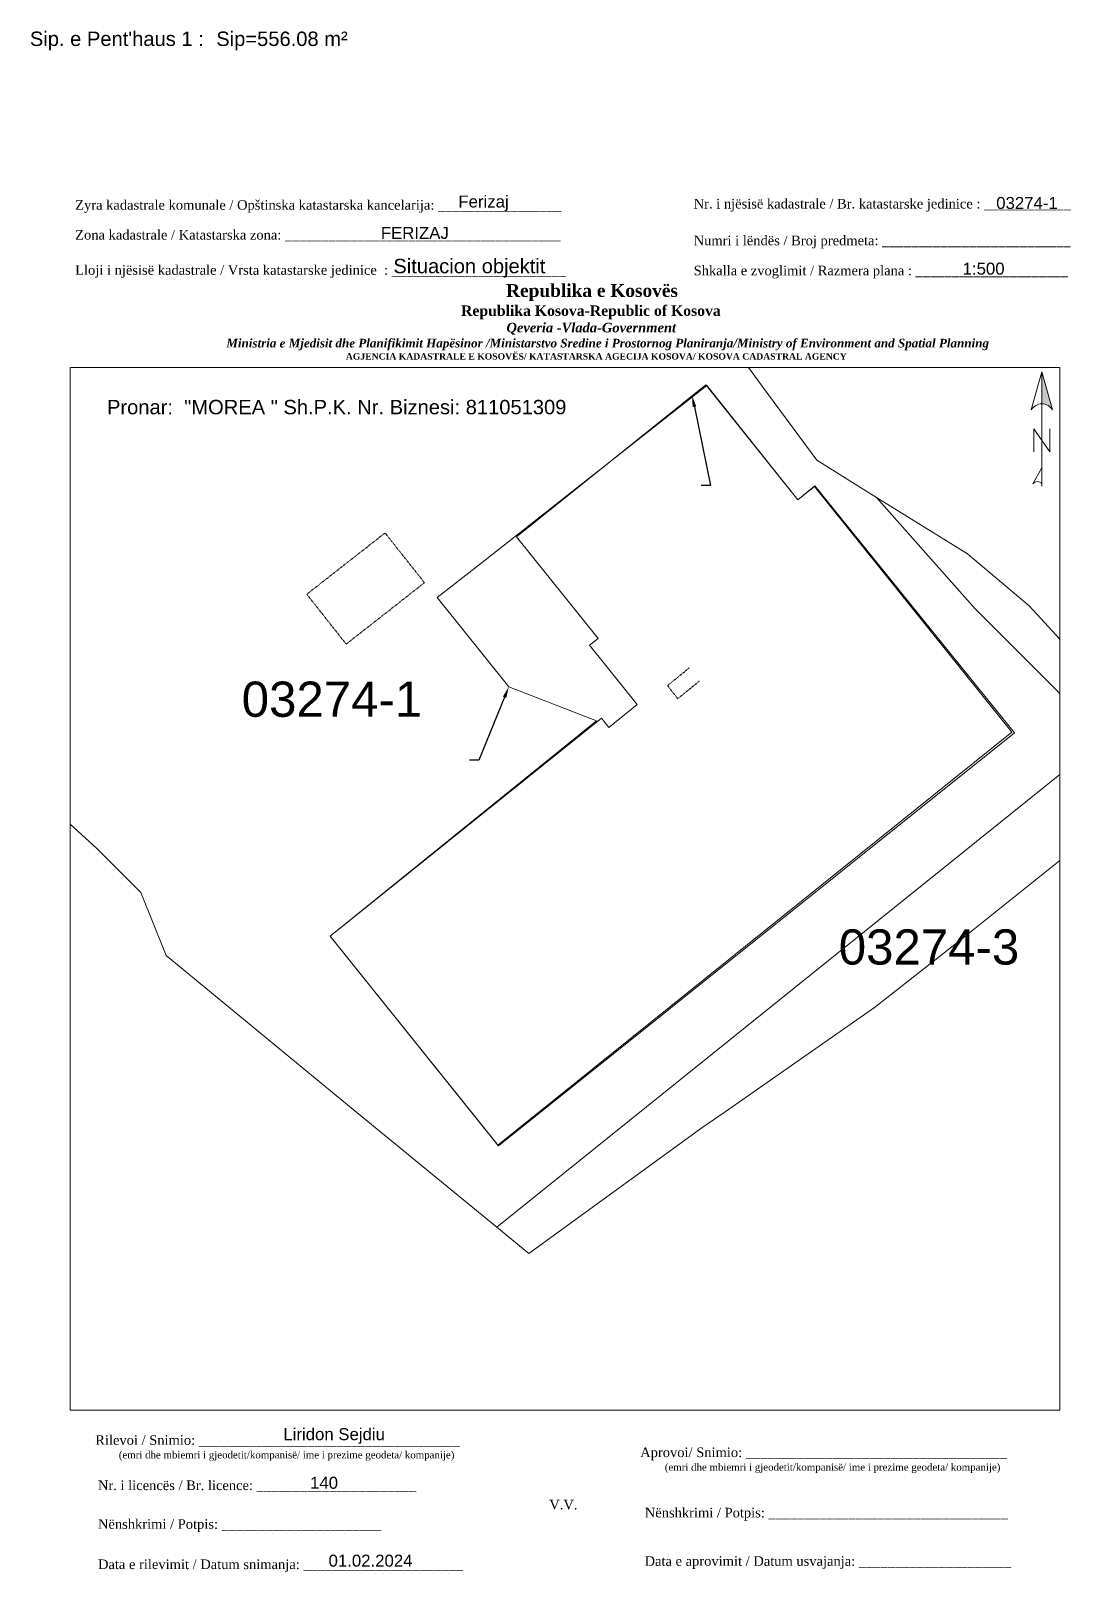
# Paper-space layout 'Layout1' of a CAD drawing. Header units: metres. Extents: x -8 to 209, y 4 to 325.
# The model-space entities are those that its viewports show. They can reach past a viewport. Long polylines and large blocks are cut down to what shows.
import ezdxf
from ezdxf import colors
from ezdxf.entities.mleader import LeaderData, LeaderLine
from ezdxf.math import Vec2, Vec3

# ---------------------------------------------------------------- set-up
doc = ezdxf.new("R2010")
doc.units = ezdxf.units.M
doc.linetypes.add('DASHED', pattern=[0.75, 0.5, -0.25])
doc.layers.get('0').update_dxf_attribs({"lineweight": 0})
for name, color, linetype, lineweight in [('ekzek-perdhese', 1, 'Continuous', 0), ('ekzek-perdhese shkallet', 34, 'DASHED', 0), ('Korniza e jashtme', 7, 'Continuous', 0), ('leja ndertimore', 3, 'Continuous', 0), ('parceka', 7, 'Continuous', 0), ('shkallet', 112, 'DASHED', 0)]:
    doc.layers.add(name, color=color, linetype=linetype, lineweight=lineweight)
doc.styles.get("Standard").update_dxf_attribs({"font": 'arial.ttf'})

# ---------------------------------------------------------------- blocks, each defined once
blk = doc.blocks.new('*U3')
at = {"linetype": 'ByBlock', "lineweight": -2}
blk.add_hatch(color=0, dxfattribs=at).paths.add_polyline_path([(0, 562), (0, 301, -0.269143), (87, 250)])
at = {"color": 0, "linetype": 'ByBlock', "lineweight": -2}
for points in [[(87, 250, 0.580323), (-87, 250), (0, 562), (87, 250), (0, 562), (0, 300)], [(0, -356, 0.5), (-75, -356), (0, -225)]]:
    blk.add_lwpolyline(points, format="xyb", dxfattribs=at)
for points in [[(0, -375), (0, 562)], [(-66, -94), (-66, 94), (66, -94), (66, 94)]]:
    blk.add_lwpolyline(points, dxfattribs=at)

msp = doc.modelspace()

# ---------------------------------------------------------------- linework, layer by layer
at = {"layer": 'ekzek-perdhese', "flags": 128}
msp.add_lwpolyline([(7511931.45, 4692369), (7511936.54, 4692362.65), (7511942.77, 4692360.24), (7511923.85, 4692344.94), (7511935.8, 4692330.06), (7511972.45, 4692359.37), (7511958.28, 4692376.91), (7511957.07, 4692375.93), (7511950.59, 4692384.03), (7511934.54, 4692371.4)], close=True, dxfattribs=at)
at = {"layer": 'ekzek-perdhese shkallet', "flags": 128}
msp.add_lwpolyline([(7511922.19, 4692369.22), (7511927.75, 4692373.57), (7511930.55, 4692370.04), (7511924.99, 4692365.68)], close=True, dxfattribs=at)
at = {"layer": 'leja ndertimore', "flags": 128}
msp.add_lwpolyline([(7511972.25, 4692359.44), (7511935.75, 4692330.12), (7511923.85, 4692344.94), (7511943.12, 4692360.42), (7511943.64, 4692359.77), (7511945.66, 4692361.39), (7511942.27, 4692365.6), (7511942.88, 4692366.09), (7511937.09, 4692373.3), (7511950.52, 4692384.08), (7511957.06, 4692375.93), (7511958.24, 4692376.87)], close=True, dxfattribs=at)
at = {"layer": 'parceka', "flags": 128}
for points in [[(7511952.79, 4692386.36), (7511954.99, 4692383.38), (7511958.42, 4692378.74), (7511962.66, 4692376.1), (7511969.66, 4692368.19), (7511977.52, 4692360.32)], [(7511977.37, 4692357.78), (7511935.68, 4692324.29), (7511925.49, 4692332.64), (7511912.21, 4692343.58), (7511910.41, 4692348.04), (7511907.29, 4692351.18), (7511897.25, 4692360.27)], [(7511935.68, 4692324.29), (7511977.37, 4692357.78), (7511977.93, 4692358.58), (7511977.96, 4692359.55), (7511977.52, 4692360.32), (7511969.66, 4692368.19), (7511962.66, 4692376.1), (7511969.12, 4692372.1), (7511973.49, 4692368.39), (7511984.02, 4692356.97), (7511968.34, 4692344.46), (7511962.5, 4692339.88), (7511951.9, 4692332.48), (7511950.25, 4692331.33), (7511937.96, 4692322.42), (7511935.68, 4692324.29)]]:
    msp.add_lwpolyline(points, dxfattribs=at)
at = {"layer": 'shkallet', "flags": 128}
for points, elevation in [([(7511947.81, 4692362.74), (7511949.35, 4692363.99)], 623.7), ([(7511948.53, 4692361.8), (7511950.09, 4692363.07)], 623.7), ([(7511947.81, 4692362.74), (7511948.53, 4692361.8)], 623.71)]:
    msp.add_lwpolyline(points, dxfattribs=dict(at, elevation=elevation))

# ---------------------------------------------------------------- texts
at = {"layer": 'parceka'}
for s, p in [('03274-1', (7511917.57, 4692360.52)), ('03274-3', (7511959.97, 4692342.93))]:
    msp.add_text(s, height=2.5, dxfattribs=at).set_placement(p)

# ---------------------------------------------------------------- leaders
at = {"layer": 'ekzek-perdhese'}
ml = msp.add_multileader_mtext('Standard', dxfattribs=at)
ml.set_content('', color=256)
ml.set_leader_properties()
ml.build(insert=Vec2(0, 0))
ml.multileader.update_dxf_attribs({"text_left_attachment_type": 6, "text_right_attachment_type": 6, "dogleg_length": 0.36, "arrow_head_size": 0.8})
ctx = ml.context
ctx.base_point, ctx.char_height, ctx.arrow_head_size, ctx.landing_gap_size, ctx.plane_origin = Vec3(7511926.48, 4692357.43), 1, 0.8, 0.3, Vec3(7511934.54, 4692371.4)
ctx.left_attachment, ctx.right_attachment, ctx.text_align_type = 6, 6, 2
notes = []
notes.append((ctx, [(0, (1, 1, 0), (7511934.41, 4692357.43), (-1, 0), 0.36, [(0, [(7511936.54, 4692362.65)], 0, [])])]))
ctx.mtext.insert, ctx.mtext.width, ctx.mtext.alignment, ctx.mtext.flow_direction = Vec3(7511933.75, 4692358.63), 7.4092, 3, 5
at = {"layer": 'leja ndertimore'}
ml = msp.add_multileader_mtext('Standard', dxfattribs=at)
ml.set_content('', color=256)
ml.set_leader_properties()
ml.build(insert=Vec2(0, 0))
ml.multileader.update_dxf_attribs({"text_left_attachment_type": 6, "text_right_attachment_type": 6, "dogleg_length": 0.36, "arrow_head_size": 0.8})
ctx = ml.context
ctx.base_point, ctx.char_height, ctx.arrow_head_size, ctx.landing_gap_size, ctx.plane_origin = Vec3(7511942.91, 4692376.94), 1, 0.8, 0.3, Vec3(7511949.56, 4692383.31)
ctx.left_attachment, ctx.right_attachment, ctx.text_align_type = 6, 6, 2
notes.append((ctx, [(0, (1, 1, 0), (7511950.85, 4692376.94), (-1, 0), 0.36, [(0, [(7511949.56, 4692383.31)], 0, [])])]))
ctx.mtext.insert, ctx.mtext.width, ctx.mtext.alignment, ctx.mtext.flow_direction = Vec3(7511950.19, 4692378.14), 7.4092, 3, 5
for ctx, leaders in notes:
    for number, flags, end, landing, length, lines in leaders:
        leader = LeaderData()
        leader.index, (leader.has_last_leader_line, leader.has_dogleg_vector, leader.attachment_direction) = number, flags
        leader.last_leader_point, leader.dogleg_vector, leader.dogleg_length = Vec3(end), Vec3(landing), length
        for number, points, colour, breaks in lines:
            line = LeaderLine()
            line.index, line.vertices, line.color, line.breaks = number, Vec3.list(points), colors.encode_raw_color(colour), breaks
            leader.lines.append(line)
        ctx.leaders.append(leader)

psp = doc.layouts.get("Layout1")

# ---------------------------------------------------------------- block references
at = {"xscale": 0.0254, "yscale": 0.0254, "zscale": 0.0254}
psp.add_blockref('*U3', (202.84, 239.71), dxfattribs=at)

# ---------------------------------------------------------------- texts
for s, height, p in [("Sip. e Pent'haus 1 :", 3, (-7.95, 321.85)), ('03274-1', 2.5, (193.32, 287.91)), ('1:500', 2.5, (186.32, 274.24)), ('Pronar:  ', 3, (8.11, 245.16)), ('Liridon Sejdiu', 2.5, (44.84, 31.55)), ('140', 2.5, (50.4, 21.43)), ('01.02.2024', 2.5, (54.26, 5.21))]:
    psp.add_text(s, height=height).set_placement(p)
at = {"color": 1}
for s, p in [('Sip=556.08 m²', (30.87, 321.85)), ('"MOREA " Sh.P.K. Nr. Biznesi: 811051309', (24.19, 245.16))]:
    psp.add_text(s, height=3, dxfattribs=at).set_placement(p)
for s, insert, char_height, width, attachment_point in [('{\\fTimes New Roman|b0|i0|c0|p18;Zyra kadastrale komunale / Opštinska katastarska kancelarija: _________________}', (1.48, 289.76), 2, 100.6873, 1), ('Ferizaj', (86.54, 289.09), 2.5, 9.9735, 5), ('{\\fTimes New Roman|b0|i0|c0|p18;Nr. i njësisë kadastrale / Br. katastarske jedinice : ____________}', (130.3, 290.01), 2, 79.9484, 1), ('{\\fTimes New Roman|b0|i0|c0|p18;Zona kadastrale / Katastarska zona: ______________________________________}', (1.48, 283.54), 2, 100.6873, 1), ('FERIZAJ', (72.22, 282.91), 2.5, 41.1507, 5), ('{\\fTimes New Roman|b0|i0|c0|p18;Numri i lëndës / Broj predmeta: __________________________}', (130.3, 282.35), 2, 79.9484, 1), ('{\\fTimes New Roman|b0|i0|c0|p18;Lloji i njësisë kadastrale / Vrsta katastarske jedinice  : ________________________}', (1.48, 276.21), 2, 100.6873, 1), ('Situacion objektit', (83.59, 275.58), 3, 39.1059, 5), ('{\\fTimes New Roman|b0|i0|c0|p18;Shkalla e zvoglimit / Razmera plana : _____________________}', (130.3, 276.1), 2, 79.9484, 1), ('\\pi77.297;{\\fBook Antiqua|b1|i0|c0|p18;\\H1.333x;Republika e Kosovës\\fTimes New Roman|b1|i0|c0|p18;\\P\\pi67.927;\\fBook Antiqua|b1|i0|c0|p18;\\H0.8125x;Republika Kosova-Republic of Kosova\\fTimes New Roman|b1|i0|c0|p18;\\P\\pi77.378;\\fBook Antiqua|b1|i1|c0|p18;\\H0.9233x;Qeveria -Vlada-Government \\P\\pi13.032,l6,t23.033;\\fTimes New Roman|b1|i1|c0|p18;\\H0.9x;Ministria e Mjedisit dhe Planifikimit Hapësinor /Ministarstvo Sredine i Prostornog Planiranja/Ministry of Environment and Spatial Planning\\P\\pi43.931,l0,tz;\\fBook Antiqua|b1|i0|c0|p18;\\H0.7406x;AGJENCIA KADASTRALE E KOSOVËS/ KATASTARSKA AGECIJA KOSOVA/ KOSOVA CADASTRAL AGENCY}', (13.93, 272.27), 2, 191.8237, 1), ('{\\fTimes New Roman|b0|i0|c0|p18;Rilevoi / Snimio: ____________________________________\\P     \\H0.75x;(emri dhe mbiemri i gjeodetit/kompanisë/ ime i prezime geodeta/ kompanije)}', (43.63, 29.92), 2, 74.7958, 5), ('{\\fTimes New Roman|b0|i0|c0|p18;Aprovoi/ Snimio: ____________________________________\\P     \\H0.75x;(emri dhe mbiemri i gjeodetit/kompanisë/ ime i prezime geodeta/ kompanije)}', (157.35, 27.36), 2, 74.7958, 5), ('{\\fTimes New Roman|b0|i0|c0|p18;Nr. i licencës / Br. licence: ______________________\\P                                }', (6.23, 23.16), 2, 83.344, 1), ('{\\fTimes New Roman|b0|i0|c0|p18;V.V.                                 }', (103.17, 18.11), 2, 5.7076, 5), ('{\\fTimes New Roman|b0|i0|c0|p18; Nënshkrimi / Potpis: _________________________________}', (119.37, 17.47), 2, 83.344, 1), ('{\\fTimes New Roman|b0|i0|c0|p18;Nënshkrimi / Potpis: ______________________\\P                                 }', (6.23, 15.09), 2, 83.344, 1), ('{\\fTimes New Roman|b0|i0|c0|p18;Data e rilevimit / Datum snimanja: ______________________\\P                                 }', (6.23, 6.71), 2, 83.344, 1), ('{\\fTimes New Roman|b0|i0|c0|p18; Data e aprovimit / Datum usvajanja: _____________________}', (119.32, 7.39), 2, 83.344, 1)]:
    psp.add_mtext(s, dxfattribs=dict(insert=insert, char_height=char_height, width=width, attachment_point=attachment_point))

# ---------------------------------------------------------------- viewports
at = {"layer": 'Korniza e jashtme', "view_target_point": (7499131.1, 4689980.52), "view_twist_angle": 360}
psp.add_viewport(center=(103.51, 146.36), size=(206.14, 217.061), view_center_point=(12809.43, 2367.79), view_height=74.008, dxfattribs=at)

doc.saveas('drawing.dxf')
